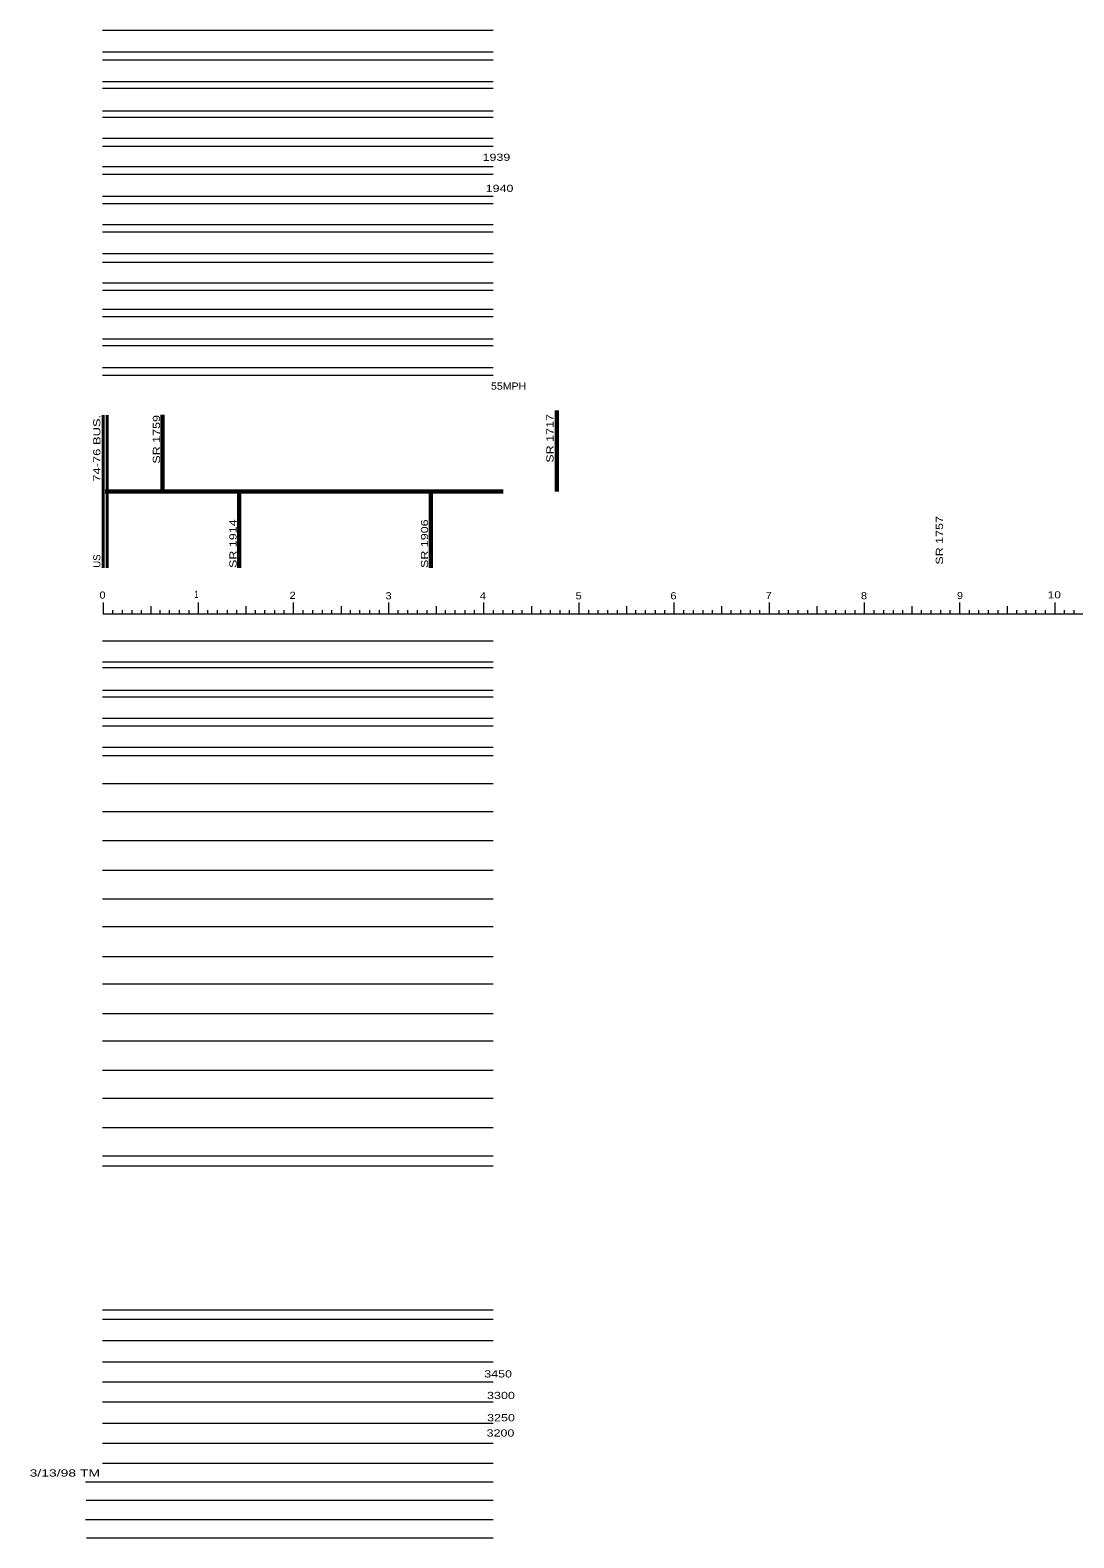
# Model space of a CAD drawing. Extents: x 0.133 to 1.02, y -0.665 to -0.018.
# Drawn here: x 0.133 to 0.569, y -0.665 to -0.035 of the extents above; entities that cross this region are included whole.
import ezdxf
from ezdxf.enums import TextEntityAlignment as Align

# ---------------------------------------------------------------- set-up
doc = ezdxf.new("R2010")
doc.units = 0
doc.header["$LTSCALE"] = 0.0012
doc.layers.add('1', color=7, linetype='Continuous', lineweight=13)

msp = doc.modelspace()

# ---------------------------------------------------------------- linework, layer by layer
at = {"layer": '1'}
for p, q in [((0.1633, -0.0354), (0.3265, -0.0354)), ((0.1633, -0.0445), (0.3265, -0.0445)), ((0.1633, -0.0478), (0.3265, -0.0478)), ((0.1633, -0.0568), (0.3265, -0.0568)), ((0.1633, -0.0597), (0.3265, -0.0597)), ((0.1633, -0.0691), (0.3265, -0.0691)), ((0.1633, -0.0717), (0.3265, -0.0717)), ((0.1633, -0.0805), (0.3265, -0.0805)), ((0.1633, -0.0839), (0.3265, -0.0839)), ((0.1633, -0.0923), (0.3265, -0.0923)), ((0.1633, -0.0955), (0.3265, -0.0955)), ((0.1633, -0.1047), (0.3265, -0.1047)), ((0.1633, -0.1078), (0.3265, -0.1078)), ((0.1633, -0.1166), (0.3265, -0.1166)), ((0.1633, -0.1197), (0.3265, -0.1197)), ((0.1633, -0.1287), (0.3265, -0.1287)), ((0.1633, -0.1323), (0.3265, -0.1323)), ((0.1633, -0.1409), (0.3265, -0.1409)), ((0.1633, -0.1441), (0.3265, -0.1441)), ((0.1633, -0.152), (0.3265, -0.152)), ((0.1633, -0.1551), (0.3265, -0.1551)), ((0.1633, -0.1643), (0.3265, -0.1643)), ((0.1633, -0.1671), (0.3265, -0.1671)), ((0.1633, -0.1764), (0.3265, -0.1764)), ((0.1633, -0.1796), (0.3265, -0.1796)), ((0.1635, -0.2745), (0.1635, -0.2793)), ((0.1835, -0.276), (0.1835, -0.2793)), ((0.2033, -0.2745), (0.2033, -0.2793)), ((0.2232, -0.276), (0.2232, -0.2793)), ((0.243, -0.2745), (0.243, -0.2793)), ((0.263, -0.276), (0.263, -0.2793)), ((0.2828, -0.2745), (0.2828, -0.2793)), ((0.3027, -0.276), (0.3027, -0.2793)), ((0.3225, -0.2745), (0.3225, -0.2793)), ((0.3425, -0.276), (0.3425, -0.2793)), ((0.3623, -0.2745), (0.3623, -0.2793)), ((0.3822, -0.276), (0.3822, -0.2793)), ((0.402, -0.2745), (0.402, -0.2793)), ((0.4219, -0.276), (0.4219, -0.2793)), ((0.4418, -0.2745), (0.4418, -0.2793)), ((0.4617, -0.276), (0.4617, -0.2793)), ((0.4815, -0.2745), (0.4815, -0.2793)), ((0.5014, -0.276), (0.5014, -0.2793)), ((0.5213, -0.2745), (0.5213, -0.2793)), ((0.5412, -0.276), (0.5412, -0.2793)), ((0.5611, -0.2745), (0.5611, -0.2793)), ((0.1635, -0.2793), (0.8851, -0.2793)), ((0.1675, -0.2777), (0.1675, -0.2793)), ((0.1715, -0.2777), (0.1715, -0.2793)), ((0.1755, -0.2777), (0.1755, -0.2793)), ((0.1795, -0.2777), (0.1795, -0.2793)), ((0.1873, -0.2777), (0.1873, -0.2793)), ((0.1912, -0.2777), (0.1912, -0.2793)), ((0.1953, -0.2777), (0.1953, -0.2793)), ((0.1993, -0.2777), (0.1993, -0.2793)), ((0.2072, -0.2777), (0.2072, -0.2793)), ((0.2112, -0.2777), (0.2112, -0.2793)), ((0.2153, -0.2777), (0.2153, -0.2793)), ((0.2193, -0.2777), (0.2193, -0.2793)), ((0.227, -0.2777), (0.227, -0.2793)), ((0.231, -0.2777), (0.231, -0.2793)), ((0.2351, -0.2777), (0.2351, -0.2793)), ((0.239, -0.2777), (0.239, -0.2793)), ((0.247, -0.2777), (0.247, -0.2793)), ((0.251, -0.2777), (0.251, -0.2793)), ((0.255, -0.2777), (0.255, -0.2793)), ((0.259, -0.2777), (0.259, -0.2793)), ((0.2668, -0.2777), (0.2668, -0.2793)), ((0.2707, -0.2777), (0.2707, -0.2793)), ((0.2748, -0.2777), (0.2748, -0.2793)), ((0.2788, -0.2777), (0.2788, -0.2793)), ((0.2867, -0.2777), (0.2867, -0.2793)), ((0.2907, -0.2777), (0.2907, -0.2793)), ((0.2948, -0.2777), (0.2948, -0.2793)), ((0.2988, -0.2777), (0.2988, -0.2793)), ((0.3065, -0.2777), (0.3065, -0.2793)), ((0.3105, -0.2777), (0.3105, -0.2793)), ((0.3146, -0.2777), (0.3146, -0.2793)), ((0.3185, -0.2777), (0.3185, -0.2793)), ((0.3265, -0.2777), (0.3265, -0.2793)), ((0.3305, -0.2777), (0.3305, -0.2793)), ((0.3346, -0.2777), (0.3346, -0.2793)), ((0.3385, -0.2777), (0.3385, -0.2793)), ((0.3463, -0.2777), (0.3463, -0.2793)), ((0.3503, -0.2777), (0.3503, -0.2793)), ((0.3543, -0.2777), (0.3543, -0.2793)), ((0.3583, -0.2777), (0.3583, -0.2793)), ((0.3663, -0.2777), (0.3663, -0.2793)), ((0.3702, -0.2777), (0.3702, -0.2793)), ((0.3743, -0.2777), (0.3743, -0.2793)), ((0.3783, -0.2777), (0.3783, -0.2793)), ((0.386, -0.2777), (0.386, -0.2793)), ((0.39, -0.2777), (0.39, -0.2793)), ((0.3941, -0.2777), (0.3941, -0.2793)), ((0.3981, -0.2777), (0.3981, -0.2793)), ((0.406, -0.2777), (0.406, -0.2793)), ((0.41, -0.2777), (0.41, -0.2793)), ((0.4141, -0.2777), (0.4141, -0.2793)), ((0.418, -0.2777), (0.418, -0.2793)), ((0.4258, -0.2777), (0.4258, -0.2793)), ((0.4298, -0.2777), (0.4298, -0.2793)), ((0.4338, -0.2777), (0.4338, -0.2793)), ((0.4378, -0.2777), (0.4378, -0.2793)), ((0.4458, -0.2777), (0.4458, -0.2793)), ((0.4497, -0.2777), (0.4497, -0.2793)), ((0.4538, -0.2777), (0.4538, -0.2793)), ((0.4578, -0.2777), (0.4578, -0.2793)), ((0.4655, -0.2777), (0.4655, -0.2793)), ((0.4695, -0.2777), (0.4695, -0.2793)), ((0.4736, -0.2777), (0.4736, -0.2793)), ((0.4776, -0.2777), (0.4776, -0.2793)), ((0.4855, -0.2777), (0.4855, -0.2793)), ((0.4895, -0.2777), (0.4895, -0.2793)), ((0.4936, -0.2777), (0.4936, -0.2793)), ((0.4975, -0.2777), (0.4975, -0.2793)), ((0.5053, -0.2777), (0.5053, -0.2793)), ((0.5093, -0.2777), (0.5093, -0.2793)), ((0.5134, -0.2777), (0.5134, -0.2793)), ((0.5173, -0.2777), (0.5173, -0.2793)), ((0.5253, -0.2777), (0.5253, -0.2793)), ((0.5293, -0.2777), (0.5293, -0.2793)), ((0.5333, -0.2777), (0.5333, -0.2793)), ((0.5373, -0.2777), (0.5373, -0.2793)), ((0.5451, -0.2777), (0.5451, -0.2793)), ((0.549, -0.2777), (0.549, -0.2793)), ((0.5531, -0.2777), (0.5531, -0.2793)), ((0.5571, -0.2777), (0.5571, -0.2793)), ((0.565, -0.2777), (0.565, -0.2793)), ((0.569, -0.2777), (0.569, -0.2793)), ((0.1633, -0.2905), (0.3265, -0.2905)), ((0.1633, -0.2993), (0.3265, -0.2993)), ((0.1633, -0.3017), (0.3265, -0.3017)), ((0.1633, -0.3111), (0.3265, -0.3111)), ((0.1633, -0.314), (0.3265, -0.314)), ((0.1633, -0.3228), (0.3265, -0.3228)), ((0.1633, -0.326), (0.3265, -0.326)), ((0.1633, -0.335), (0.3265, -0.335)), ((0.1633, -0.3385), (0.3265, -0.3385)), ((0.1633, -0.3501), (0.3265, -0.3501)), ((0.1633, -0.3618), (0.3265, -0.3618)), ((0.1633, -0.374), (0.3265, -0.374)), ((0.1633, -0.3863), (0.3265, -0.3863)), ((0.1633, -0.3983), (0.3265, -0.3983)), ((0.1633, -0.4099), (0.3265, -0.4099)), ((0.1633, -0.4224), (0.3265, -0.4224)), ((0.1633, -0.4338), (0.3265, -0.4338)), ((0.1633, -0.4462), (0.3265, -0.4462)), ((0.1633, -0.4577), (0.3265, -0.4577)), ((0.1633, -0.4699), (0.3265, -0.4699)), ((0.1633, -0.4816), (0.3265, -0.4816)), ((0.1633, -0.4938), (0.3265, -0.4938)), ((0.1633, -0.5057), (0.3265, -0.5057)), ((0.1633, -0.5099), (0.3265, -0.5099)), ((0.1633, -0.5701), (0.3265, -0.5701)), ((0.1633, -0.574), (0.3265, -0.574)), ((0.1633, -0.5828), (0.3265, -0.5828)), ((0.1633, -0.5918), (0.3265, -0.5918)), ((0.1633, -0.6001), (0.3265, -0.6001)), ((0.1633, -0.6085), (0.3265, -0.6085)), ((0.1633, -0.6174), (0.3265, -0.6174)), ((0.1633, -0.6257), (0.3265, -0.6257)), ((0.1633, -0.6341), (0.3265, -0.6341)), ((0.1562, -0.6419), (0.3265, -0.6419)), ((0.1564, -0.6496), (0.3265, -0.6496)), ((0.1562, -0.6576), (0.3265, -0.6576)), ((0.1566, -0.6653), (0.3265, -0.6653))]:
    msp.add_line(p, q, dxfattribs=at)
at = {"layer": '1', "lineweight": 60}
for p, q in [((0.3531, -0.2281), (0.3531, -0.1943)), ((0.1884, -0.2281), (0.1884, -0.1961)), ((0.3307, -0.2281), (0.1644, -0.2281)), ((0.2204, -0.2601), (0.2204, -0.2281)), ((0.3004, -0.2601), (0.3004, -0.2281))]:
    msp.add_line(p, q, dxfattribs=at)
at = {"layer": '1', "lineweight": 40}
for p, q in [((0.1635, -0.26), (0.1635, -0.1962)), ((0.1653, -0.26), (0.1653, -0.1962))]:
    msp.add_line(p, q, dxfattribs=at)

# ---------------------------------------------------------------- texts
at = {"layer": '1'}
for s, height, width, p in [('1939', 0.003, 1.3, (0.32785, -0.09)), ('1940', 0.003, 1.3, (0.32915, -0.103)), ('55MPH', 0.003, 1.1, (0.33295, -0.1856)), ('0', 0.002974, 1.15, (0.1633, -0.2729)), ('1', 0.002974, 0.65, (0.2025, -0.2726)), ('2', 0.002974, 1.15, (0.2427, -0.273)), ('3', 0.002974, 1.15, (0.2828, -0.2732)), ('4', 0.002974, 1.15, (0.3222, -0.2732)), ('5', 0.002974, 1.15, (0.3622, -0.2732)), ('6', 0.002974, 1.15, (0.4018, -0.2732)), ('7', 0.002974, 1.15, (0.4416, -0.2731)), ('8', 0.002974, 1.15, (0.4814, -0.2732)), ('9', 0.002974, 1.15, (0.5215, -0.2731)), ('10', 0.002974, 1.25, (0.5609, -0.2728)), ('3450', 0.003, 1.3, (0.32855, -0.5983)), ('3300', 0.003, 1.3, (0.32975, -0.6073)), ('3250', 0.003, 1.3, (0.32975, -0.6166)), ('3200', 0.003, 1.3, (0.32955, -0.623)), ('3/13/98 TM', 0.003, 1.45, (0.14755, -0.6397))]:
    msp.add_text(s, height=height, dxfattribs=dict(at, width=width)).set_placement(p, align=Align.CENTER)
for s, width, p in [('74-76 BUS.', 1.35, (0.1624, -0.1961)), ('SR 1759', 1.3, (0.1873, -0.1962))]:
    msp.add_text(s, height=0.003, rotation=90, dxfattribs=dict(at, width=width)).set_placement(p, align=Align.RIGHT)
at = {"layer": '1', "width": 1.3}
for s, p in [('SR 1717', (0.3517, -0.20595)), ('SR 1757', (0.5144, -0.24855))]:
    msp.add_text(s, height=0.003, rotation=90, dxfattribs=at).set_placement(p, align=Align.CENTER)
for s, p in [('SR 1914', (0.2193, -0.2601)), ('SR 1906', (0.2993, -0.2601))]:
    msp.add_text(s, height=0.003, rotation=90, dxfattribs=at).set_placement(p)
at = {"layer": '1'}
msp.add_text('US', height=0.003, rotation=90, dxfattribs=at).set_placement((0.1624, -0.26))

doc.saveas('drawing.dxf')
